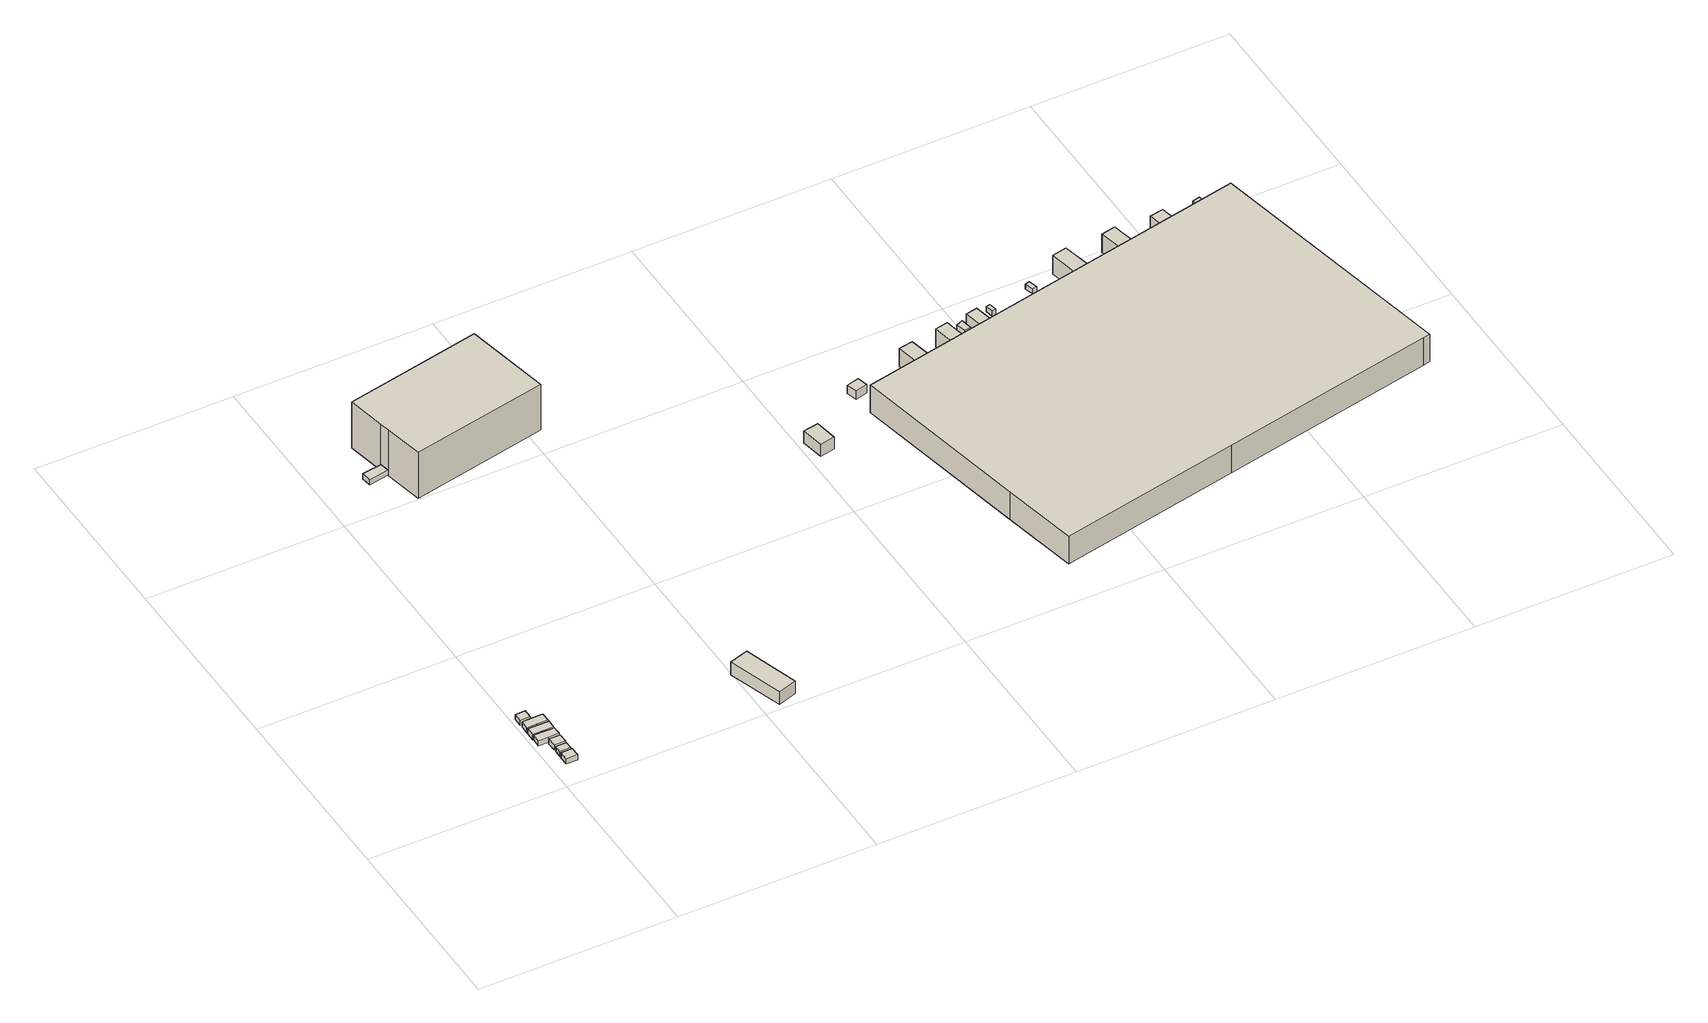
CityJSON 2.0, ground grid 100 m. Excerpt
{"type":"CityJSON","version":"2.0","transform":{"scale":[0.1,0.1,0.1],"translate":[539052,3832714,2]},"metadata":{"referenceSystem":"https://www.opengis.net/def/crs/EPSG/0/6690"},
"CityObjects":{
"building1":{"type":"Building","attributes":{"計測周辺長":21,"1/2500図郭":74,"区名":"住之江区","町丁目名称":"南港中４丁目","街区番号":2,"class":"3001","usage":"412","storeysAboveGround":1,"BuildingDetailAttribute.buildingRoofEdgeArea":27.32,"BuildingDetailAttribute.buildingStructureType":"610","BuildingDetailAttribute.buildingStructureOrgType":"2","BuildingDetailAttribute.detailedUsage":"1130","BuildingDetailAttribute.specifiedBuildingCoverageRate":0.6,"BuildingDetailAttribute.surveyYear":2017,"BuildingHighTideRiskAttribute.description":"1","BuildingHighTideRiskAttribute.rank":"2","BuildingHighTideRiskAttribute.depth":1.43,"BuildingIDAttribute.prefecture":"27","BuildingIDAttribute.city":"27125"},"geometry":[{"type":"Solid","lod":"1","boundaries":[[[[0,1,2,3]],[[2,4,5,3]],[[1,6,4,2]],[[0,7,6,1]],[[3,5,7,0]],[[4,6,7,5]]]]}]},
"building2":{"type":"Building","attributes":{"計測周辺長":18.51,"1/2500図郭":74,"区名":"住之江区","町丁目名称":"南港中４丁目","街区番号":2,"class":"3001","usage":"412","storeysAboveGround":1,"BuildingDetailAttribute.buildingRoofEdgeArea":20.84,"BuildingDetailAttribute.buildingStructureType":"610","BuildingDetailAttribute.buildingStructureOrgType":"2","BuildingDetailAttribute.detailedUsage":"1130","BuildingDetailAttribute.specifiedBuildingCoverageRate":0.6,"BuildingDetailAttribute.surveyYear":2017,"BuildingHighTideRiskAttribute.description":"1","BuildingHighTideRiskAttribute.rank":"2","BuildingHighTideRiskAttribute.depth":1.43,"BuildingIDAttribute.prefecture":"27","BuildingIDAttribute.city":"27125"},"geometry":[{"type":"Solid","lod":"1","boundaries":[[[[8,9,10,11]],[[10,12,13,11]],[[9,14,12,10]],[[8,15,14,9]],[[11,13,15,8]],[[12,14,15,13]]]]}]},
"building3":{"type":"Building","attributes":{"計測周辺長":19.58,"1/2500図郭":74,"区名":"住之江区","町丁目名称":"南港中４丁目","街区番号":2,"class":"3001","usage":"412","storeysAboveGround":1,"BuildingDetailAttribute.buildingRoofEdgeArea":23.74,"BuildingDetailAttribute.buildingStructureType":"610","BuildingDetailAttribute.buildingStructureOrgType":"2","BuildingDetailAttribute.detailedUsage":"1130","BuildingDetailAttribute.specifiedBuildingCoverageRate":0.6,"BuildingDetailAttribute.surveyYear":2017,"BuildingHighTideRiskAttribute.description":"1","BuildingHighTideRiskAttribute.rank":"2","BuildingHighTideRiskAttribute.depth":1.04,"BuildingIDAttribute.prefecture":"27","BuildingIDAttribute.city":"27125"},"geometry":[{"type":"Solid","lod":"1","boundaries":[[[[16,17,18,19,20,21]],[[20,22,23,21]],[[19,24,22,20]],[[18,25,24,19]],[[17,26,25,18]],[[16,27,26,17]],[[21,23,27,16]],[[22,24,25,26,27,23]]]]}]},
"building4":{"type":"Building","attributes":{"計測周辺長":21.01,"1/2500図郭":74,"区名":"住之江区","町丁目名称":"南港中４丁目","街区番号":2,"class":"3001","usage":"412","storeysAboveGround":1,"BuildingDetailAttribute.buildingRoofEdgeArea":27.31,"BuildingDetailAttribute.buildingStructureType":"610","BuildingDetailAttribute.buildingStructureOrgType":"2","BuildingDetailAttribute.detailedUsage":"1130","BuildingDetailAttribute.specifiedBuildingCoverageRate":0.6,"BuildingDetailAttribute.surveyYear":2017,"BuildingHighTideRiskAttribute.description":"1","BuildingHighTideRiskAttribute.rank":"2","BuildingHighTideRiskAttribute.depth":1.46,"BuildingIDAttribute.prefecture":"27","BuildingIDAttribute.city":"27125"},"geometry":[{"type":"Solid","lod":"1","boundaries":[[[[28,29,30,31]],[[30,32,33,31]],[[29,34,32,30]],[[28,35,34,29]],[[31,33,35,28]],[[32,34,35,33]]]]}]},
"building5":{"type":"Building","attributes":{"計測周辺長":20.46,"1/2500図郭":74,"区名":"住之江区","町丁目名称":"南港中４丁目","街区番号":2,"class":"3001","usage":"412","storeysAboveGround":1,"BuildingDetailAttribute.buildingRoofEdgeArea":25.93,"BuildingDetailAttribute.buildingStructureType":"610","BuildingDetailAttribute.buildingStructureOrgType":"2","BuildingDetailAttribute.detailedUsage":"1130","BuildingDetailAttribute.specifiedBuildingCoverageRate":0.6,"BuildingDetailAttribute.surveyYear":2017,"BuildingHighTideRiskAttribute.description":"1","BuildingHighTideRiskAttribute.rank":"2","BuildingHighTideRiskAttribute.depth":1.07,"BuildingIDAttribute.prefecture":"27","BuildingIDAttribute.city":"27125"},"geometry":[{"type":"Solid","lod":"1","boundaries":[[[[36,37,38,39,40,41]],[[40,42,43,41]],[[39,44,42,40]],[[38,45,44,39]],[[37,46,45,38]],[[36,47,46,37]],[[41,43,47,36]],[[42,44,45,46,47,43]]]]}]},
"building6":{"type":"Building","attributes":{"計測周辺長":19,"1/2500図郭":74,"区名":"住之江区","町丁目名称":"南港中４丁目","街区番号":2,"class":"3001","usage":"412","storeysAboveGround":1,"BuildingDetailAttribute.buildingRoofEdgeArea":22.5,"BuildingDetailAttribute.buildingStructureType":"610","BuildingDetailAttribute.buildingStructureOrgType":"2","BuildingDetailAttribute.detailedUsage":"1130","BuildingDetailAttribute.specifiedBuildingCoverageRate":0.6,"BuildingDetailAttribute.surveyYear":2017,"BuildingHighTideRiskAttribute.description":"1","BuildingHighTideRiskAttribute.rank":"2","BuildingHighTideRiskAttribute.depth":1.24,"BuildingIDAttribute.prefecture":"27","BuildingIDAttribute.city":"27125"},"geometry":[{"type":"Solid","lod":"1","boundaries":[[[[48,49,50,51]],[[50,52,53,51]],[[49,54,52,50]],[[48,55,54,49]],[[51,53,55,48]],[[52,54,55,53]]]]}]},
"building7":{"type":"Building","attributes":{"計測周辺長":20.82,"1/2500図郭":74,"区名":"住之江区","町丁目名称":"南港中４丁目","街区番号":2,"class":"3001","usage":"412","storeysAboveGround":1,"BuildingDetailAttribute.buildingRoofEdgeArea":26.93,"BuildingDetailAttribute.buildingStructureType":"610","BuildingDetailAttribute.buildingStructureOrgType":"2","BuildingDetailAttribute.detailedUsage":"1130","BuildingDetailAttribute.specifiedBuildingCoverageRate":0.6,"BuildingDetailAttribute.surveyYear":2017,"BuildingHighTideRiskAttribute.description":"1","BuildingHighTideRiskAttribute.rank":"2","BuildingHighTideRiskAttribute.depth":1.07,"BuildingIDAttribute.prefecture":"27","BuildingIDAttribute.city":"27125"},"geometry":[{"type":"Solid","lod":"1","boundaries":[[[[56,57,58,59,60,61]],[[60,62,63,61]],[[59,64,62,60]],[[58,65,64,59]],[[57,66,65,58]],[[56,67,66,57]],[[61,63,67,56]],[[62,64,65,66,67,63]]]]}]},
"building8":{"type":"Building","attributes":{"計測周辺長":30.63,"1/2500図郭":74,"区名":"住之江区","町丁目名称":"南港北１丁目","街区番号":2,"class":"3003","usage":"401","storeysAboveGround":1,"BuildingDetailAttribute.buildingRoofEdgeArea":51.94,"BuildingDetailAttribute.buildingStructureType":"610","BuildingDetailAttribute.buildingStructureOrgType":"2","BuildingDetailAttribute.detailedUsage":"1360","BuildingDetailAttribute.specifiedBuildingCoverageRate":0.6,"BuildingDetailAttribute.surveyYear":2017,"BuildingHighTideRiskAttribute.description":"1","BuildingHighTideRiskAttribute.rank":"2","BuildingHighTideRiskAttribute.depth":0.742,"BuildingIDAttribute.prefecture":"27","BuildingIDAttribute.city":"27125"},"geometry":[{"type":"Solid","lod":"1","boundaries":[[[[68,69,70,71]],[[70,72,73,71]],[[69,74,72,70]],[[68,75,74,69]],[[71,73,75,68]],[[72,74,75,73]]]]}]},
"building9":{"type":"Building","attributes":{"計測周辺長":78.76,"1/2500図郭":74,"区名":"住之江区","町丁目名称":"南港中４丁目","街区番号":1,"class":"3001","usage":"422","measuredHeight":7.4,"storeysAboveGround":2,"BuildingDetailAttribute.buildingRoofEdgeArea":295.38,"BuildingDetailAttribute.buildingStructureType":"603","BuildingDetailAttribute.buildingStructureOrgType":"3","BuildingDetailAttribute.detailedUsage":"1403","BuildingDetailAttribute.specifiedBuildingCoverageRate":0.6,"BuildingDetailAttribute.surveyYear":2017,"BuildingHighTideRiskAttribute.description":"1","BuildingHighTideRiskAttribute.rank":"2","BuildingHighTideRiskAttribute.depth":1.61,"BuildingIDAttribute.prefecture":"27","BuildingIDAttribute.city":"27125"},"geometry":[{"type":"Solid","lod":"1","boundaries":[[[[76,77,78,79]],[[78,80,81,79]],[[77,82,80,78]],[[76,83,82,77]],[[79,81,83,76]],[[80,82,83,81]]]]}]},
"building10":{"type":"Building","attributes":{"計測周辺長":231.13,"1/2500図郭":74,"区名":"住之江区","町丁目名称":"南港北１丁目","街区番号":2,"class":"3002","usage":"401","measuredHeight":26.5,"storeysAboveGround":4,"BuildingDetailAttribute.buildingRoofEdgeArea":3170.03,"BuildingDetailAttribute.buildingStructureType":"603","BuildingDetailAttribute.buildingStructureOrgType":"3","BuildingDetailAttribute.detailedUsage":"1360","BuildingDetailAttribute.specifiedBuildingCoverageRate":0.6,"BuildingDetailAttribute.surveyYear":2017,"BuildingHighTideRiskAttribute.description":"1","BuildingHighTideRiskAttribute.rank":"2","BuildingHighTideRiskAttribute.depth":0.805,"BuildingIDAttribute.prefecture":"27","BuildingIDAttribute.city":"27125"},"geometry":[{"type":"Solid","lod":"1","boundaries":[[[[84,85,86,87,88,89]],[[88,90,91,89]],[[87,92,90,88]],[[86,93,92,87]],[[85,94,93,86]],[[84,95,94,85]],[[89,91,95,84]],[[90,92,93,94,95,91]]]]}]},
"building11":{"type":"Building","attributes":{"計測周辺長":38.76,"1/2500図郭":74,"区名":"住之江区","町丁目名称":"南港東８丁目","街区番号":1,"class":"3001","usage":"401","measuredHeight":7,"storeysAboveGround":2,"BuildingDetailAttribute.buildingRoofEdgeArea":90.03,"BuildingDetailAttribute.buildingStructureType":"610","BuildingDetailAttribute.buildingStructureOrgType":"2","BuildingDetailAttribute.detailedUsage":"1310","BuildingDetailAttribute.specifiedBuildingCoverageRate":0.6,"BuildingDetailAttribute.surveyYear":2017,"BuildingHighTideRiskAttribute.description":"1","BuildingHighTideRiskAttribute.rank":"2","BuildingHighTideRiskAttribute.depth":2.98,"BuildingIDAttribute.prefecture":"27","BuildingIDAttribute.city":"27125"},"geometry":[{"type":"Solid","lod":"1","boundaries":[[[[96,97,98,99]],[[98,100,101,99]],[[97,102,100,98]],[[96,103,102,97]],[[99,101,103,96]],[[100,102,103,101]]]]}]},
"building12":{"type":"Building","attributes":{"計測周辺長":24.44,"1/2500図郭":74,"区名":"住之江区","町丁目名称":"南港東８丁目","街区番号":1,"class":"3003","usage":"441","measuredHeight":4.9,"storeysAboveGround":1,"BuildingDetailAttribute.buildingRoofEdgeArea":37.12,"BuildingDetailAttribute.buildingStructureType":"610","BuildingDetailAttribute.buildingStructureOrgType":"2","BuildingDetailAttribute.detailedUsage":"1520","BuildingDetailAttribute.specifiedBuildingCoverageRate":0.6,"BuildingDetailAttribute.surveyYear":2017,"BuildingTsunamiRiskAttribute.description":"1","BuildingTsunamiRiskAttribute.rank":"2","BuildingTsunamiRiskAttribute.depth":0.67,"BuildingHighTideRiskAttribute.description":"1","BuildingHighTideRiskAttribute.rank":"3","BuildingHighTideRiskAttribute.depth":3.88,"BuildingIDAttribute.prefecture":"27","BuildingIDAttribute.city":"27125"},"geometry":[{"type":"Solid","lod":"1","boundaries":[[[[104,105,106,107]],[[106,108,109,107]],[[105,110,108,106]],[[104,111,110,105]],[[107,109,111,104]],[[108,110,111,109]]]]}]},
"building13":{"type":"Building","attributes":{"計測周辺長":41.93,"1/2500図郭":74,"区名":"住之江区","町丁目名称":"南港東８丁目","街区番号":1,"class":"3002","usage":"441","measuredHeight":10.4,"storeysAboveGround":3,"BuildingDetailAttribute.buildingRoofEdgeArea":100.66,"BuildingDetailAttribute.buildingStructureType":"610","BuildingDetailAttribute.buildingStructureOrgType":"2","BuildingDetailAttribute.detailedUsage":"1520","BuildingDetailAttribute.specifiedBuildingCoverageRate":0.6,"BuildingDetailAttribute.surveyYear":2017,"BuildingTsunamiRiskAttribute.description":"1","BuildingTsunamiRiskAttribute.rank":"1","BuildingTsunamiRiskAttribute.depth":0.23,"BuildingHighTideRiskAttribute.description":"1","BuildingHighTideRiskAttribute.rank":"3","BuildingHighTideRiskAttribute.depth":3.44,"BuildingIDAttribute.prefecture":"27","BuildingIDAttribute.city":"27125"},"geometry":[{"type":"Solid","lod":"1","boundaries":[[[[112,113,114,115]],[[114,116,117,115]],[[113,118,116,114]],[[112,119,118,113]],[[115,117,119,112]],[[116,118,119,117]]]]}]},
"building14":{"type":"Building","attributes":{"計測周辺長":38.64,"1/2500図郭":74,"区名":"住之江区","町丁目名称":"南港東８丁目","街区番号":1,"class":"3001","usage":"441","measuredHeight":10.4,"storeysAboveGround":3,"BuildingDetailAttribute.buildingRoofEdgeArea":84.06,"BuildingDetailAttribute.buildingStructureType":"603","BuildingDetailAttribute.buildingStructureOrgType":"3","BuildingDetailAttribute.detailedUsage":"1520","BuildingDetailAttribute.specifiedBuildingCoverageRate":0.6,"BuildingDetailAttribute.surveyYear":2017,"BuildingTsunamiRiskAttribute.description":"1","BuildingTsunamiRiskAttribute.rank":"1","BuildingTsunamiRiskAttribute.depth":0.22,"BuildingHighTideRiskAttribute.description":"1","BuildingHighTideRiskAttribute.rank":"3","BuildingHighTideRiskAttribute.depth":3.43,"BuildingIDAttribute.prefecture":"27","BuildingIDAttribute.city":"27125"},"geometry":[{"type":"Solid","lod":"1","boundaries":[[[[120,121,122,123]],[[122,124,125,123]],[[121,126,124,122]],[[120,127,126,121]],[[123,125,127,120]],[[124,126,127,125]]]]}]},
"building15":{"type":"Building","attributes":{"class":"3003","BuildingDetailAttribute.specifiedBuildingCoverageRate":0.6,"BuildingDetailAttribute.surveyYear":2017,"BuildingTsunamiRiskAttribute.description":"1","BuildingTsunamiRiskAttribute.rank":"2","BuildingTsunamiRiskAttribute.depth":0.85,"BuildingHighTideRiskAttribute.description":"1","BuildingHighTideRiskAttribute.rank":"3","BuildingHighTideRiskAttribute.depth":4.06,"BuildingIDAttribute.prefecture":"27","BuildingIDAttribute.city":"27125"},"geometry":[{"type":"Solid","lod":"1","boundaries":[[[[128,129,130,131]],[[130,132,133,131]],[[129,134,132,130]],[[128,135,134,129]],[[131,133,135,128]],[[132,134,135,133]]]]}]},
"building16":{"type":"Building","attributes":{"class":"3001","measuredHeight":8.2,"BuildingDetailAttribute.specifiedBuildingCoverageRate":0.6,"BuildingDetailAttribute.surveyYear":2017,"BuildingTsunamiRiskAttribute.description":"1","BuildingTsunamiRiskAttribute.rank":"2","BuildingTsunamiRiskAttribute.depth":0.85,"BuildingHighTideRiskAttribute.description":"1","BuildingHighTideRiskAttribute.rank":"3","BuildingHighTideRiskAttribute.depth":4.06,"BuildingIDAttribute.prefecture":"27","BuildingIDAttribute.city":"27125"},"geometry":[{"type":"Solid","lod":"1","boundaries":[[[[136,137,138,139]],[[138,140,141,139]],[[137,142,140,138]],[[136,143,142,137]],[[139,141,143,136]],[[140,142,143,141]]]]}]},
"building17":{"type":"Building","attributes":{"class":"3003","BuildingDetailAttribute.specifiedBuildingCoverageRate":0.6,"BuildingDetailAttribute.surveyYear":2017,"BuildingTsunamiRiskAttribute.description":"1","BuildingTsunamiRiskAttribute.rank":"2","BuildingTsunamiRiskAttribute.depth":1.19,"BuildingHighTideRiskAttribute.description":"1","BuildingHighTideRiskAttribute.rank":"3","BuildingHighTideRiskAttribute.depth":4.39,"BuildingIDAttribute.prefecture":"27","BuildingIDAttribute.city":"27125"},"geometry":[{"type":"Solid","lod":"1","boundaries":[[[[144,145,146,147]],[[146,148,149,147]],[[145,150,148,146]],[[144,151,150,145]],[[147,149,151,144]],[[148,150,151,149]]]]}]},
"building18":{"type":"Building","attributes":{"計測周辺長":685.14,"1/2500図郭":74,"区名":"住之江区","町丁目名称":"南港東８丁目","街区番号":1,"class":"3001","usage":"441","measuredHeight":15.9,"storeysAboveGround":4,"BuildingDetailAttribute.buildingRoofEdgeArea":27958.98,"BuildingDetailAttribute.buildingStructureType":"610","BuildingDetailAttribute.buildingStructureOrgType":"2","BuildingDetailAttribute.detailedUsage":"1520","BuildingDetailAttribute.specifiedBuildingCoverageRate":0.6,"BuildingDetailAttribute.surveyYear":2017,"BuildingTsunamiRiskAttribute.description":"1","BuildingTsunamiRiskAttribute.rank":"1","BuildingTsunamiRiskAttribute.depth":0.19,"BuildingHighTideRiskAttribute.description":"1","BuildingHighTideRiskAttribute.rank":"2","BuildingHighTideRiskAttribute.depth":2.95,"BuildingIDAttribute.prefecture":"27","BuildingIDAttribute.city":"27125"},"geometry":[{"type":"Solid","lod":"1","boundaries":[[[[152,153,154,155,156,157,158,159]],[[158,160,161,159]],[[157,162,160,158]],[[156,163,162,157]],[[155,164,163,156]],[[154,165,164,155]],[[153,166,165,154]],[[152,167,166,153]],[[159,161,167,152]],[[160,162,163,164,165,166,167,161]]]]}]},
"building19":{"type":"Building","attributes":{"class":"3003","BuildingDetailAttribute.specifiedBuildingCoverageRate":0.6,"BuildingDetailAttribute.surveyYear":2017,"BuildingTsunamiRiskAttribute.description":"1","BuildingTsunamiRiskAttribute.rank":"2","BuildingTsunamiRiskAttribute.depth":0.68,"BuildingHighTideRiskAttribute.description":"1","BuildingHighTideRiskAttribute.rank":"3","BuildingHighTideRiskAttribute.depth":3.88,"BuildingIDAttribute.prefecture":"27","BuildingIDAttribute.city":"27125"},"geometry":[{"type":"Solid","lod":"1","boundaries":[[[[168,169,170,171]],[[170,172,173,171]],[[169,174,172,170]],[[168,175,174,169]],[[171,173,175,168]],[[172,174,175,173]]]]}]},
"building20":{"type":"Building","attributes":{"計測周辺長":44.14,"1/2500図郭":74,"区名":"住之江区","町丁目名称":"南港東８丁目","街区番号":1,"class":"3001","usage":"441","measuredHeight":10.9,"storeysAboveGround":3,"BuildingDetailAttribute.buildingRoofEdgeArea":111.52,"BuildingDetailAttribute.buildingStructureType":"610","BuildingDetailAttribute.buildingStructureOrgType":"2","BuildingDetailAttribute.detailedUsage":"1520","BuildingDetailAttribute.specifiedBuildingCoverageRate":0.6,"BuildingDetailAttribute.surveyYear":2017,"BuildingTsunamiRiskAttribute.description":"1","BuildingTsunamiRiskAttribute.rank":"1","BuildingTsunamiRiskAttribute.depth":0.35,"BuildingHighTideRiskAttribute.description":"1","BuildingHighTideRiskAttribute.rank":"3","BuildingHighTideRiskAttribute.depth":3.55,"BuildingIDAttribute.prefecture":"27","BuildingIDAttribute.city":"27125"},"geometry":[{"type":"Solid","lod":"1","boundaries":[[[[176,177,178,179]],[[178,180,181,179]],[[177,182,180,178]],[[176,183,182,177]],[[179,181,183,176]],[[180,182,183,181]]]]}]},
"building21":{"type":"Building","attributes":{"計測周辺長":40.72,"1/2500図郭":74,"区名":"住之江区","町丁目名称":"南港東８丁目","街区番号":1,"class":"3002","usage":"441","measuredHeight":10.7,"storeysAboveGround":3,"BuildingDetailAttribute.buildingRoofEdgeArea":96.67,"BuildingDetailAttribute.buildingStructureType":"610","BuildingDetailAttribute.buildingStructureOrgType":"2","BuildingDetailAttribute.detailedUsage":"1520","BuildingDetailAttribute.specifiedBuildingCoverageRate":0.6,"BuildingDetailAttribute.surveyYear":2017,"BuildingTsunamiRiskAttribute.description":"1","BuildingTsunamiRiskAttribute.rank":"1","BuildingTsunamiRiskAttribute.depth":0.17,"BuildingHighTideRiskAttribute.description":"1","BuildingHighTideRiskAttribute.rank":"3","BuildingHighTideRiskAttribute.depth":3.37,"BuildingIDAttribute.prefecture":"27","BuildingIDAttribute.city":"27125"},"geometry":[{"type":"Solid","lod":"1","boundaries":[[[[184,185,186,187]],[[186,188,189,187]],[[185,190,188,186]],[[184,191,190,185]],[[187,189,191,184]],[[188,190,191,189]]]]}]},
"building22":{"type":"Building","attributes":{"class":"3001","measuredHeight":7.6,"BuildingDetailAttribute.specifiedBuildingCoverageRate":0.6,"BuildingDetailAttribute.surveyYear":2017,"BuildingTsunamiRiskAttribute.description":"1","BuildingTsunamiRiskAttribute.rank":"1","BuildingTsunamiRiskAttribute.depth":0.46,"BuildingHighTideRiskAttribute.description":"1","BuildingHighTideRiskAttribute.rank":"3","BuildingHighTideRiskAttribute.depth":3.67,"BuildingIDAttribute.prefecture":"27","BuildingIDAttribute.city":"27125"},"geometry":[{"type":"Solid","lod":"1","boundaries":[[[[192,193,194,195]],[[194,196,197,195]],[[193,198,196,194]],[[192,199,198,193]],[[195,197,199,192]],[[196,198,199,197]]]]}]},
"building23":{"type":"Building","attributes":{"計測周辺長":23.7,"1/2500図郭":74,"区名":"住之江区","町丁目名称":"南港東８丁目","街区番号":1,"class":"3001","usage":"441","measuredHeight":6.5,"storeysAboveGround":2,"BuildingDetailAttribute.buildingRoofEdgeArea":31.13,"BuildingDetailAttribute.buildingStructureType":"610","BuildingDetailAttribute.buildingStructureOrgType":"2","BuildingDetailAttribute.detailedUsage":"1520","BuildingDetailAttribute.specifiedBuildingCoverageRate":0.6,"BuildingDetailAttribute.surveyYear":2017,"BuildingTsunamiRiskAttribute.description":"1","BuildingTsunamiRiskAttribute.rank":"1","BuildingTsunamiRiskAttribute.depth":0.39,"BuildingHighTideRiskAttribute.description":"1","BuildingHighTideRiskAttribute.rank":"3","BuildingHighTideRiskAttribute.depth":3.6,"BuildingIDAttribute.prefecture":"27","BuildingIDAttribute.city":"27125"},"geometry":[{"type":"Solid","lod":"1","boundaries":[[[[200,201,202,203]],[[202,204,205,203]],[[201,206,204,202]],[[200,207,206,201]],[[203,205,207,200]],[[204,206,207,205]]]]}]}
},
"vertices":[
[57,153,30],[114,154,30],[114,106,30],[57,106,30],[114,106,60],[57,106,60],[114,154,60],[57,153,60],
[56,163,30],[59,201,30],[111,201,30],[111,161,30],[111,201,60],[111,161,60],[59,201,60],[56,163,60],
[112,311,32],[113,269,32],[58,268,32],[8,268,32],[10,313,32],[57,312,32],[10,313,62],[57,312,62],[8,268,62],[58,268,62],[113,269,62],[112,311,62],
[56,213,30],[55,260,30],[113,259,30],[113,211,30],[113,259,60],[113,211,60],[55,260,60],[56,213,60],
[114,361,32],[112,316,32],[55,317,32],[7,317,32],[7,362,32],[57,362,32],[7,362,62],[57,362,62],[7,317,62],[55,317,62],[112,316,62],[114,361,62],
[6,427,32],[6,472,32],[56,473,32],[56,428,32],[56,473,62],[56,428,62],[6,472,62],[6,427,62],
[114,419,30],[114,371,30],[57,372,30],[7,372,30],[9,417,30],[56,418,30],[9,417,60],[56,418,60],[7,372,60],[57,372,60],[114,371,60],[114,419,60],
[316,2173,36],[214,2154,36],[206,2206,36],[306,2220,36],[206,2206,66],[306,2220,66],[214,2154,66],[316,2173,66],
[980,280,27],[1077,311,27],[1165,32,27],[1070,1,27],[1165,32,101],[1070,1,101],[1077,311,101],[980,280,101],
[267,2415,33],[960,2554,33],[1049,2115,33],[356,1976,33],[316,2173,33],[306,2220,33],[316,2173,298],[306,2220,298],[356,1976,298],[1049,2115,298],[960,2554,298],[267,2415,298],
[2025,1497,14],[2103,1510,14],[2121,1396,14],[2046,1382,14],[2121,1396,84],[2046,1382,84],[2103,1510,84],[2025,1497,84],
[2358,1705,3],[2423,1721,3],[2436,1666,3],[2374,1651,3],[2436,1666,52],[2374,1651,52],[2423,1721,52],[2358,1705,52],
[2646,1753,3],[2719,1767,3],[2746,1635,3],[2673,1620,3],[2746,1635,107],[2673,1620,107],[2719,1767,107],[2646,1753,107],
[2852,1793,1],[2917,1806,1],[2941,1681,1],[2876,1668,1],[2941,1681,105],[2876,1668,105],[2917,1806,105],[2852,1793,105],
[2986,1844,2],[3021,1859,2],[3032,1800,2],[2999,1794,2],[3032,1800,32],[2999,1794,32],[3021,1859,32],[2986,1844,32],
[3028,1835,3],[3088,1847,3],[3111,1731,3],[3051,1719,3],[3111,1731,85],[3051,1719,85],[3088,1847,85],[3028,1835,85],
[3161,1891,1],[3181,1896,1],[3189,1856,1],[3169,1851,1],[3189,1856,31],[3169,1851,31],[3181,1896,31],[3161,1891,31],
[4427,1961,3],[4695,649,3],[4658,641,3],[3570,420,3],[2650,234,3],[2571,620,3],[2385,1546,3],[3557,1785,3],[2385,1546,161],[3557,1785,161],[2571,620,161],[2650,234,161],[3570,420,161],[4658,641,161],[4695,649,161],[4427,1961,161],
[3383,1938,3],[3405,1943,3],[3418,1899,3],[3396,1893,3],[3418,1899,33],[3396,1893,33],[3405,1943,33],[3383,1938,33],
[3535,1966,4],[3611,1982,4],[3641,1843,4],[3564,1827,4],[3641,1843,113],[3564,1827,113],[3611,1982,113],[3535,1966,113],
[3794,1986,6],[3867,2002,6],[3894,1876,6],[3820,1861,6],[3894,1876,112],[3820,1861,112],[3867,2002,112],[3794,1986,112],
[4053,2016,9],[4123,2030,9],[4142,1939,9],[4072,1924,9],[4142,1939,85],[4072,1924,85],[4123,2030,85],[4053,2016,85],
[4271,2026,9],[4310,2034,9],[4327,1957,9],[4288,1949,9],[4327,1957,74],[4288,1949,74],[4310,2034,74],[4271,2026,74]
]}
